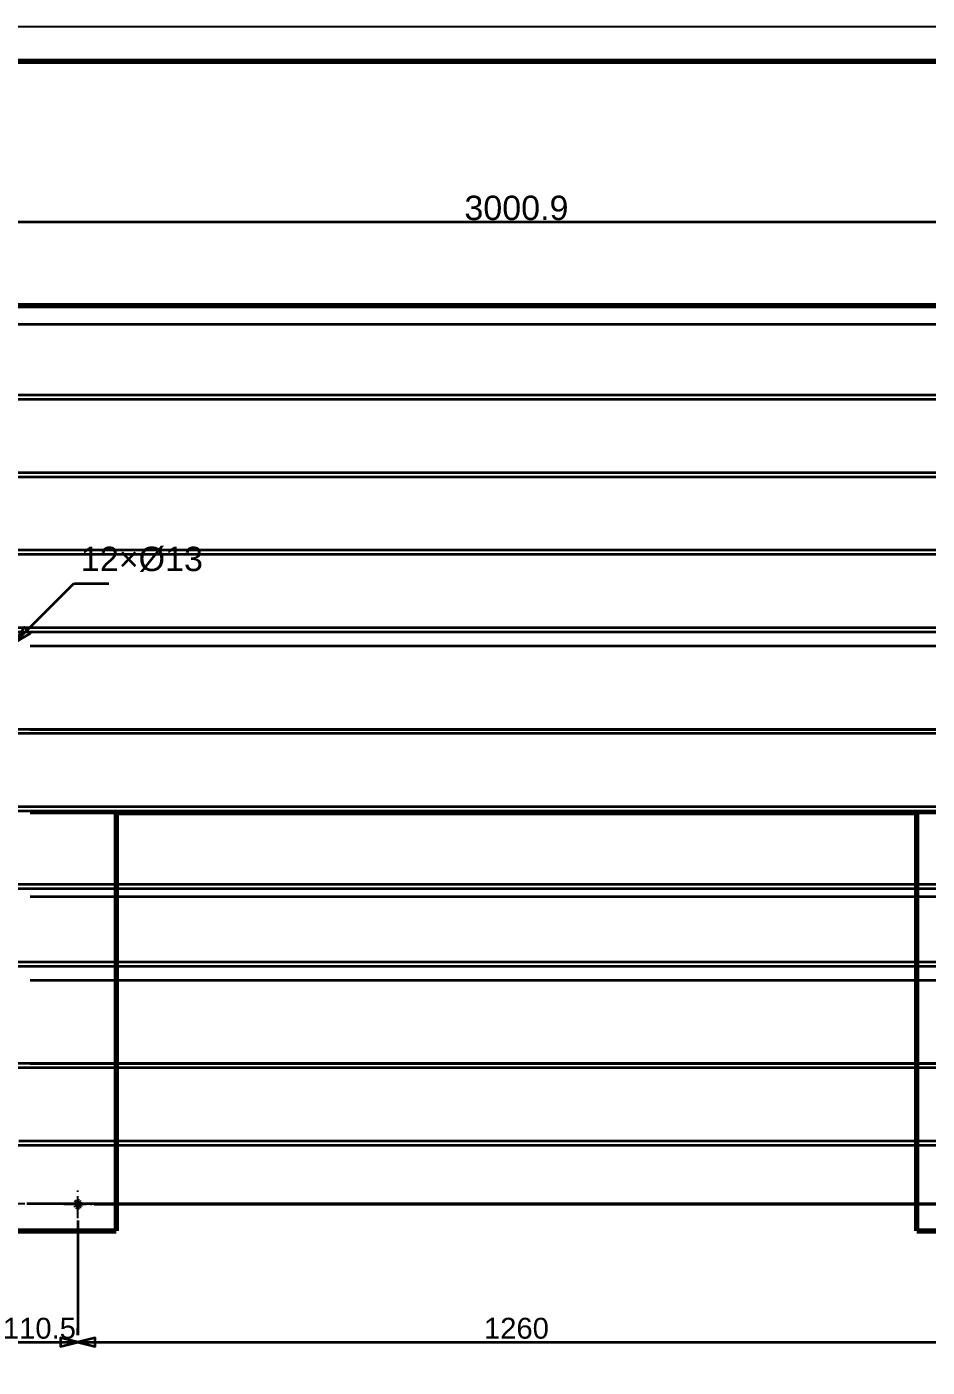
# Model space of a CAD drawing. Header units: millimetres. Extents: x 0 to 420, y 0 to 297.
# Drawn here: x 144.7 to 274, y 104.5 to 297 of the extents above; entities that cross this region are included whole.
import ezdxf
from ezdxf.enums import TextEntityAlignment as Align

# ---------------------------------------------------------------- set-up
doc = ezdxf.new("R2010")
doc.units = ezdxf.units.MM
doc.linetypes.add('CENTER', pattern=[5.08, 3.175, -0.635, 0.635, -0.635])
doc.linetypes.add('DASHED', pattern=[1.524, 1.27, -0.254])
doc.styles.add('GOST', font='Arial')

msp = doc.modelspace()

# ---------------------------------------------------------------- linework, layer by layer
at = {"color": 7, "lineweight": 35}
for p, q in [((65, 269), (365.09, 269)), ((70.5, 254.3), (380.09, 254.3)), ((78.19, 243.54), (380.09, 243.54)), ((79.22, 244.15), (380.09, 244.15)), ((85.91, 233.01), (380.09, 233.01)), ((84.88, 232.39), (380.09, 232.39)), ((92.61, 221.87), (380.09, 221.87)), ((91.58, 221.25), (380.09, 221.25)), ((143.01, 208.56), (151.49, 217.04)), ((151.49, 217.04), (156.49, 217.04)), ((98.28, 210.11), (380.09, 210.11)), ((99.3, 210.73), (380.09, 210.73)), ((145.2, 208.1), (380.09, 208.1)), ((107.03, 195.54), (380.09, 195.54)), ((108.06, 196.15), (380.09, 196.15)), ((145.2, 196.1), (380.09, 196.1)), ((114.76, 185.01), (380.09, 185.01)), ((113.73, 184.39), (380.09, 184.39)), ((145.2, 184.1), (380.09, 184.1)), ((120.42, 173.25), (380.09, 173.25)), ((121.45, 173.87), (380.09, 173.87)), ((145.2, 172.1), (380.09, 172.1)), ((127.12, 162.11), (380.09, 162.11)), ((128.15, 162.72), (380.09, 162.72)), ((145.2, 160.1), (380.09, 160.1)), ((135.87, 147.53), (380.09, 147.53)), ((136.9, 148.15), (380.09, 148.15)), ((145.2, 148.1), (380.09, 148.1)), ((143.6, 137.01), (380.09, 137.01)), ((142.57, 136.39), (380.09, 136.39)), ((144.75, 128), (380.09, 128)), ((145.95, 128), (380.09, 128)), ((154.4, 127.9), (380.09, 127.9)), ((152.05, 125.55), (152.05, 109.1)), ((152.05, 109.1), (152.05, 110.1)), ((152.05, 109.1), (152.05, 110.1)), ((141, 108.1), (152.05, 108.1)), ((152.05, 108.1), (278.05, 108.1))]:
    msp.add_line(p, q, dxfattribs=at)
at = {"color": 1, "lineweight": 70}
for p, q in [((65, 257), (365.09, 257)), ((157.55, 184.1), (157.55, 124.1)), ((272.55, 184.1), (157.55, 184.1)), ((272.55, 124.1), (272.55, 184.1)), ((151.73, 128.04), (151.7, 127.9)), ((151.7, 127.9), (151.73, 127.76)), ((151.81, 128.16), (151.73, 128.04)), ((151.73, 127.76), (151.81, 127.64)), ((151.94, 128.23), (151.81, 128.16)), ((151.81, 127.64), (151.94, 127.57)), ((152.08, 128.25), (151.94, 128.23)), ((151.94, 127.57), (152.08, 127.55)), ((152.22, 128.2), (152.08, 128.25)), ((152.08, 127.55), (152.22, 127.6)), ((152.33, 128.11), (152.22, 128.2)), ((152.22, 127.6), (152.33, 127.69)), ((152.39, 127.97), (152.33, 128.11)), ((152.33, 127.69), (152.39, 127.83)), ((152.39, 127.83), (152.39, 127.97)), ((139.75, 124.1), (157.55, 124.1)), ((272.55, 124.1), (290.35, 124.1))]:
    msp.add_line(p, q, dxfattribs=at)
at = {"color": 5, "linetype": 'DASHED', "lineweight": 35}
for p, q in [((365.09, 257), (65, 257)), ((157.55, 124.1), (157.55, 184.1)), ((157.55, 184.1), (272.55, 184.1)), ((272.55, 184.1), (272.55, 124.1)), ((151.7, 127.9), (151.73, 128.04)), ((151.73, 127.76), (151.7, 127.9)), ((151.73, 128.04), (151.81, 128.16)), ((151.81, 127.64), (151.73, 127.76)), ((151.81, 128.16), (151.94, 128.23)), ((151.94, 127.57), (151.81, 127.64)), ((151.94, 128.23), (152.08, 128.25)), ((152.08, 127.55), (151.94, 127.57)), ((152.08, 128.25), (152.22, 128.2)), ((152.22, 127.6), (152.08, 127.55)), ((152.22, 128.2), (152.33, 128.11)), ((152.33, 127.69), (152.22, 127.6)), ((152.33, 128.11), (152.39, 127.97)), ((152.39, 127.83), (152.33, 127.69)), ((152.39, 127.97), (152.39, 127.83)), ((139.75, 124.1), (157.55, 124.1)), ((272.55, 124.1), (290.35, 124.1))]:
    msp.add_line(p, q, dxfattribs=at)
at = {"color": 4, "linetype": 'CENTER', "lineweight": 25}
for p, q in [((152.05, 125.9), (152.05, 129.9)), ((141.25, 128), (145.45, 128)), ((150.05, 127.9), (154.05, 127.9))]:
    msp.add_line(p, q, dxfattribs=at)
at = {"color": 7, "lineweight": 25}
msp.add_lwpolyline([(0, 0), (420, 0), (420, 297), (0, 297)], close=True, dxfattribs=at)
at = {"color": 7, "lineweight": 70}
msp.add_lwpolyline([(20, 5), (415, 5), (415, 292), (20, 292)], close=True, dxfattribs=at)
at = {"color": 7, "lineweight": 35}
for points in [[(143.01, 208.56), (145.22, 209.89), (144.33, 210.77)], [(152.05, 108.1), (149.55, 108.72), (149.55, 107.47)], [(152.05, 108.1), (154.55, 107.47), (154.55, 108.72)]]:
    msp.add_lwpolyline(points, close=True, dxfattribs=at)

# ---------------------------------------------------------------- texts
at = {"color": 7, "style": 'GOST'}
for s, height, p in [('3000.9', 3.5, (215.05, 271)), ('110.5', 3, (146.53, 110.1)), ('1260', 3, (215.05, 110.1))]:
    msp.add_text(s, height=height, dxfattribs=at).set_placement(p, align=Align.MIDDLE)
msp.add_text('12×Ø13', height=3.5, dxfattribs=at).set_placement((152.49, 218.84))

doc.saveas('drawing.dxf')
